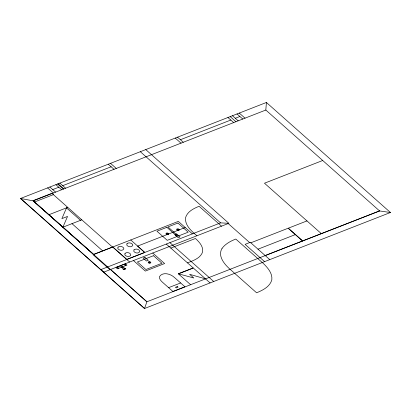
<?xml version="1.0" encoding="UTF-8"?>
<svg xmlns="http://www.w3.org/2000/svg" width="411" height="411" viewBox="0 0 411 411"><rect width="100%" height="100%" fill="white"/><g stroke="black" fill="none" stroke-linecap="round" stroke-linejoin="round"><path stroke-width="0.62" d="M390.45 212.502L379.574 210.941L265.825 110.04L266.41 102.478L20.55 198.467L144.508 308.522L390.45 212.502L266.41 102.478M144.508 308.522L146.897 301.782L379.574 210.941M66.556 207.832L61.886 218.626L67.543 216.417L62.904 227.201L93.677 254.445M52.742 189.569L58.768 187.216M62.739 185.664L111.14 166.768M180.398 139.725L230.797 120.048M235.318 118.286L239.89 116.498M265.825 110.04L33.224 200.856L20.55 198.467L144.59 308.491M34.483 202.012L53.399 194.629M48.858 214.742L67.753 207.365M81.784 219.828L62.904 227.201L32.998 200.691L51.909 193.309L112.501 247.078L93.662 254.435M322.702 160.49L264.478 183.219L321.356 233.669M109.984 269.714L93.05 254.692L178.302 221.385L192.379 233.874M185.202 227.504L137.536 246.112L144.713 252.482M228.85 223.301L220.553 222.875L100.731 269.657L103.603 272.205L228.85 223.301L145.746 149.589M121.774 267.124L117.433 268.82L115.974 267.525L125.494 263.805L126.953 265.1L122.586 266.806M170.832 248.09L195.441 238.483C199.135 241.879 203.26 246.21 202.695 251.624C200.712 258.247 193.273 260.579 187.503 262.881M122.226 267.53L123.038 267.212M250.818 242.809L288.157 228.233L302.517 240.969M306.971 220.913L288.317 228.192L302.671 240.928M190.617 284.715L178.271 273.762L193.201 267.931M179.068 273.608L192.651 268.306M258 249.179L295.334 234.599M168.602 287.659L180.655 282.953L184.955 286.77L172.908 291.476L162.437 282.193C160.865 280.759 159.103 278.869 159.483 276.572C162.926 271.507 170.678 273.906 174.459 277.497L180.655 282.953M265.177 255.544L379.548 210.915M178.271 273.762L193.802 278L189.646 274.317L205.546 278.884M239.279 113.066L245.023 118.163M237.019 113.95L242.762 119.046M232.446 115.738L238.19 120.829M230.186 116.621L235.929 121.713M227.925 117.5L233.669 122.596M177.526 137.176L183.27 142.273M175.266 138.06L181.01 143.156M269.77 259.618L250.278 242.331L245.095 244.355L264.586 261.643M228.197 223.558L249.641 242.577M140.321 151.705L220.553 222.875M221.514 226.168L199.088 206.276C193.586 208.547 187.231 211.614 185.515 217.82C184.842 225.593 191.66 231.116 196.895 235.78M110.528 163.337L116.272 168.433M108.268 164.22L114.011 169.311M169.902 242.649L213.71 281.504M166.291 244.062L210.093 282.917M152.753 253.027L164.621 263.554L145.335 271.085L133.462 260.559M130.739 239.962L144.77 252.405L126.804 259.423L112.773 246.975M59.867 183.116L65.611 188.212M58.157 183.784L63.9 188.88M57.607 184L63.351 189.091M55.896 184.667L61.64 189.764M49.87 187.02L55.613 192.117M47.609 187.904L53.353 192.995M112.706 247.001L129.655 262.033M66.464 207.868L80.51 220.327M124.471 264.206L125.961 265.491M121.127 265.511L123.182 267.34L125.797 268.753C123.613 271.712 121.98 266.698 120.315 265.83M71.987 223.656L102.719 250.916M116.94 267.15L118.399 268.445M110.508 269.508L146.897 301.782L33.224 200.856L93.574 254.486M125.478 268.337L125.376 268.681C124.086 270.109 120.87 269.328 125.478 268.337M222.048 248.357C217.676 255.555 223.651 263.297 228.829 268.152L256.598 292.786C262.773 290.233 269.904 286.796 271.825 279.829C272.585 273.305 267.869 267.972 263.564 263.682L235.796 239.048C230.617 241.098 225.454 243.815 222.048 248.357M118.049 247.134L117.787 248.537C118.902 250.499 122.74 251.131 123.814 248.866L123.721 248.126C122.653 246.297 119.688 245.804 118.049 247.134M127.02 243.631L126.758 245.038C127.867 247.001 131.705 247.628 132.779 245.367L132.686 244.627C131.618 242.798 128.653 242.305 127.02 243.631M125.057 253.346L124.795 254.753C125.905 256.716 129.742 257.343 130.821 255.082C130.616 252.57 126.768 251.902 125.057 253.346M134.022 249.847L133.76 251.249C134.87 253.212 138.707 253.844 139.786 251.578C139.586 249.066 135.733 248.403 134.022 249.847M168.063 233.916L167.21 234.249L166.532 233.648L167.385 233.314L168.063 233.916M178.708 229.759L177.86 230.093L177.182 229.492L178.035 229.158L178.708 229.759M150.241 262.572L149.388 262.906L148.71 262.305L149.563 261.977L150.241 262.572M179.283 229.862L178.97 230.299L177.793 230.443L176.745 229.908L176.607 229.389L176.925 228.958L178.102 228.809L179.15 229.343L179.283 229.862M168.633 234.018L167.95 234.599L167.143 234.599L166.095 234.065L165.957 233.551L166.645 232.97L167.452 232.965L168.5 233.505L168.633 234.018M150.816 262.675L150.128 263.256L149.321 263.256L148.571 262.983L148.135 262.208L148.823 261.627L149.63 261.622L150.385 261.899L150.816 262.675M117.988 267.504C117.078 267.957 118.774 267.854 117.988 267.504M125.211 264.864L124.615 264.915L125.211 264.864M166.892 227.314L156.94 231.198L167.236 240.332L177.187 236.443L166.892 227.314M177.912 223.039L167.96 226.923L178.261 236.058L188.212 232.174L177.912 223.039M176.673 233.982L174.865 234.686L178.215 237.661L180.023 236.952L176.673 233.982M144.939 257.337L143.131 258.046L146.486 261.016L148.289 260.312L144.939 257.337M153.467 255.714L137.392 261.987L145.895 269.529L161.97 263.251L153.467 255.714M177.372 286.518L175.461 287.268L176.185 287.911L178.097 287.166L177.372 286.518"/></g></svg>
